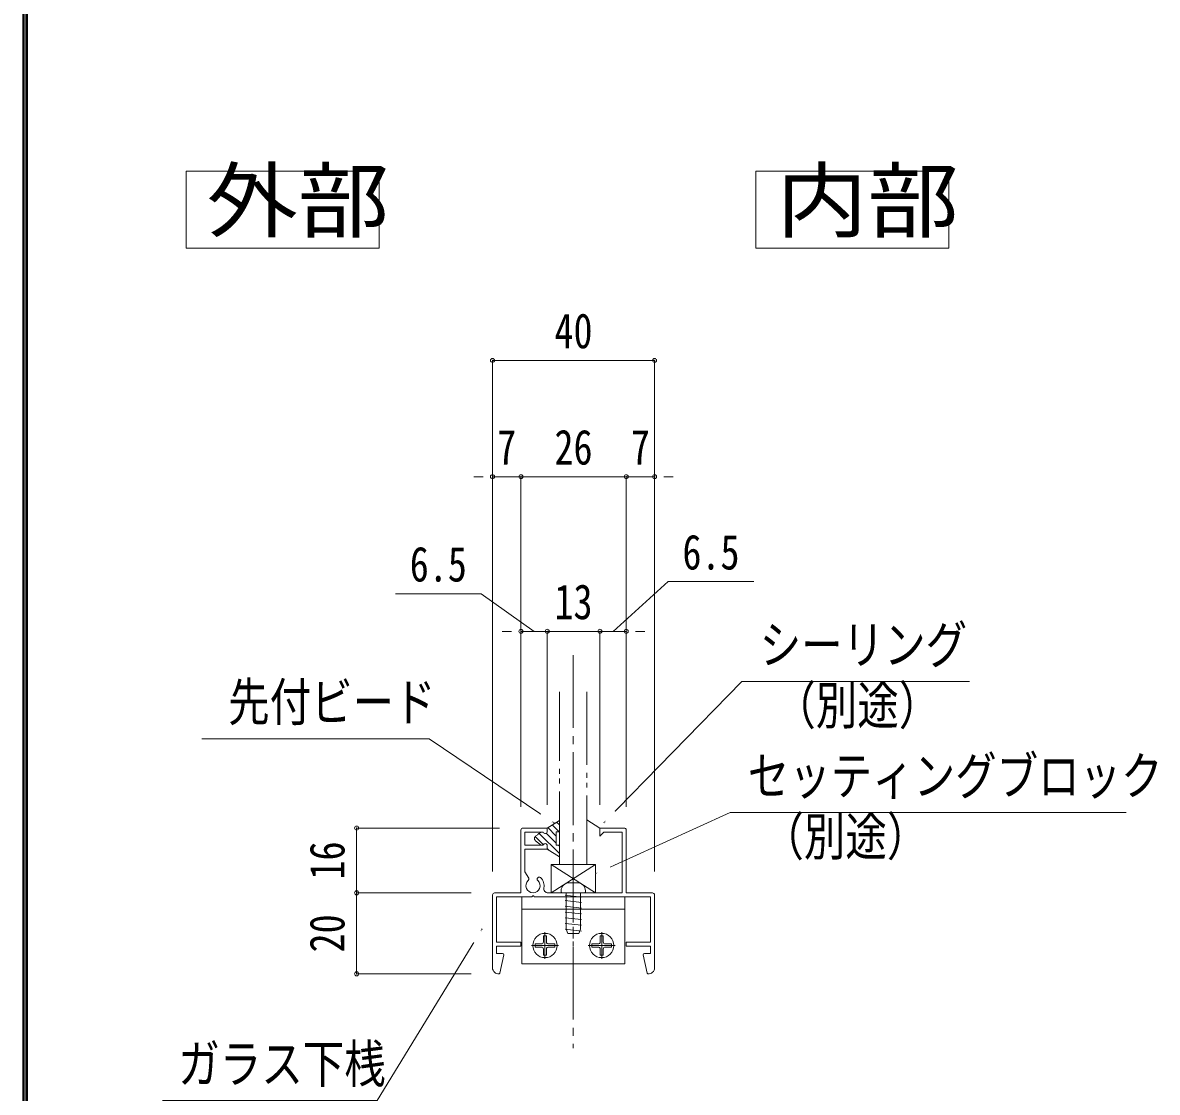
# Model space of a CAD drawing. Units: millimetres at full size; details may follow other scales. Extents: x -3501 to 3497, y -1129 to 1133.
# Drawn here: x 295 to 855, y -861 to -333 of the extents above; entities that cross this region are included whole.
import ezdxf
from ezdxf.enums import TextEntityAlignment as Align

# ---------------------------------------------------------------- set-up
doc = ezdxf.new("R2010")
doc.units = ezdxf.units.MM
doc.header["$LTSCALE"] = 4
doc.header["$PDMODE"] = 32
doc.header["$PDSIZE"] = 2
for name, pattern in [('CHAIN2', [12, 9, -1, 1, -1]), ('DASHED1', [1.8, 1.2, -0.6]), ('DOUBLE_CHAIN2', [12.8, 9, -1, 0.6, -0.6, 0.6, -1])]:
    doc.linetypes.add(name, pattern=pattern)
for name, color, linetype, lineweight in [('0-0_0', 7, 'Continuous', 18), ('0-1_1手摺寸法', 3, 'Continuous', 18), ('0-2_2A', 1, 'DOUBLE_CHAIN2', 18), ('0-5_3中心線', 2, 'CHAIN2', 18), ('0-6_41ｱﾙﾐ', 6, 'Continuous', 18), ('0-7_42ｱﾙﾐ部品', 6, 'Continuous', 18), ('0-8_51破線ｱﾙﾐ', 3, 'DASHED1', 18), ('0-9_6ﾊｯﾁﾝｸﾞ', 4, 'Continuous', 9), ('0-B_CYAN', 3, 'Continuous', 18), ('0-E_P4-12', 7, 'Continuous', 18), ('0-F_WAKU', 7, 'Continuous', 18), ('1-0_アンカー', 4, 'Continuous', 9)]:
    doc.layers.add(name, color=color, linetype=linetype, lineweight=lineweight)
doc.styles.add('ＭＳ ゴシック', font='')
doc.styles.get('ＭＳ ゴシック').set_extended_font_data('MS Gothic')

msp = doc.modelspace()

# ---------------------------------------------------------------- linework, layer by layer
at = {"layer": '0-0_0'}
for points in [[(581.552, -728.075), (649.747, -658.258), (762.047, -658.258)], [(556.952, -728.196), (495.342, -686.529), (383.042, -686.529)], [(577.458, -753.307), (643.864, -723.01), (839.483, -723.01)], [(521.458, -780.408), (469.639, -865.195), (363.604, -865.195)]]:
    msp.add_lwpolyline(points, dxfattribs=at)
at = {"layer": '0-1_1手摺寸法'}
for p, q in [((526.574, -752.132), (526.574, -499.728)), ((606.574, -499.728), (526.574, -499.728)), ((531.174, -499.728), (601.974, -499.728)), ((606.574, -752.132), (606.574, -499.728)), ((521.974, -557.158), (517.374, -557.158)), ((526.574, -752.132), (526.574, -557.158)), ((540.574, -720.132), (540.574, -557.158)), ((592.574, -557.158), (540.574, -557.158)), ((540.574, -720.132), (540.574, -557.158)), ((545.174, -557.158), (587.974, -557.158)), ((545.174, -557.158), (549.774, -557.158)), ((587.974, -557.158), (583.374, -557.158)), ((592.574, -720.132), (592.574, -557.158)), ((592.574, -720.132), (592.574, -557.158)), ((606.574, -752.132), (606.574, -557.158)), ((611.174, -557.158), (615.774, -557.158)), ((535.974, -633.506), (531.374, -633.506)), ((540.574, -720.132), (540.574, -633.506)), ((553.574, -633.506), (540.574, -633.506)), ((548.974, -633.506), (544.374, -633.506)), ((553.574, -719.132), (553.574, -633.506)), ((553.574, -719.132), (553.574, -633.506)), ((558.174, -633.506), (562.774, -633.506)), ((574.974, -633.506), (570.374, -633.506)), ((579.574, -719.132), (579.574, -633.506)), ((579.574, -719.132), (579.574, -633.506)), ((579.574, -633.506), (592.574, -633.506)), ((584.174, -633.506), (588.774, -633.506)), ((592.574, -720.132), (592.574, -633.506)), ((597.174, -633.506), (601.774, -633.506)), ((530.074, -730.632), (459.484, -730.632)), ((459.484, -730.632), (459.484, -762.632)), ((459.484, -758.032), (459.484, -735.232)), ((577.458, -748.632), (555.458, -762.632)), ((555.458, -748.632), (577.458, -762.632)), ((515.958, -762.632), (459.484, -762.632)), ((515.958, -762.632), (459.484, -762.632)), ((459.484, -802.632), (459.484, -762.632)), ((459.484, -767.232), (459.484, -798.032)), ((515.958, -802.632), (459.484, -802.632))]:
    msp.add_line(p, q, dxfattribs=at)
for points in [[(526.574, -557.158), (540.574, -557.158), (526.574, -557.158)], [(592.574, -557.158), (606.574, -557.158), (592.574, -557.158)], [(586.074, -633.506), (613.293, -608.97), (655.635, -608.97)], [(547.074, -633.506), (521.008, -614.917), (478.666, -614.917)], [(553.574, -633.506), (540.574, -633.506), (553.574, -633.506)], [(553.574, -633.506), (579.574, -633.506), (553.574, -633.506)], [(579.574, -633.506), (592.574, -633.506), (579.574, -633.506)]]:
    msp.add_lwpolyline(points, dxfattribs=at)
msp.add_lwpolyline([(577.458, -748.632), (555.458, -748.632), (555.458, -762.632), (577.458, -762.632)], close=True, dxfattribs=at)
for p in [(526.574, -499.728), (606.574, -499.728), (526.574, -557.158), (540.574, -557.158), (592.574, -557.158), (606.574, -557.158), (540.574, -633.506), (553.574, -633.506), (579.574, -633.506), (592.574, -633.506), (459.484, -730.632), (459.484, -762.632), (459.484, -802.632)]:
    msp.add_point(p, dxfattribs=at)
at = {"layer": '0-2_2A'}
msp.add_line((559.574, -748.632), (559.574, -663.426), dxfattribs=at)
msp.add_lwpolyline([(573.174, -663.426), (573.174, -748.632), (559.574, -748.632)], dxfattribs=at)
at = {"layer": '0-5_3中心線'}
msp.add_line((566.458, -645.223), (566.458, -839.27), dxfattribs=at)
at = {"layer": '0-6_41ｱﾙﾐ'}
for p, q in [((540.574, -762.632), (540.574, -731.632)), ((540.574, -762.632), (540.574, -731.632)), ((542.332, -730.632), (541.574, -730.632)), ((542.332, -730.632), (553.574, -730.632)), ((542.574, -739.032), (542.574, -732.632)), ((542.574, -732.632), (551.62, -732.632)), ((553.574, -732.332), (553.574, -730.632)), ((579.574, -734.632), (579.574, -730.632)), ((579.574, -730.632), (591.574, -730.632)), ((579.574, -734.632), (579.574, -730.632)), ((579.574, -730.632), (591.574, -730.632)), ((579.574, -734.632), (581.574, -732.632)), ((581.574, -732.632), (590.574, -732.632)), ((590.574, -762.632), (590.574, -732.632)), ((590.574, -762.632), (590.574, -732.632)), ((592.574, -762.632), (592.574, -731.632)), ((592.574, -762.632), (592.574, -731.632)), ((542.574, -739.032), (551.62, -739.032)), ((553.574, -741.032), (553.574, -739.332)), ((542.574, -741.032), (553.574, -741.032)), ((542.574, -751.668), (542.574, -741.032)), ((542.574, -752.204), (542.574, -741.032)), ((544.435, -755.428), (542.574, -752.204)), ((526.574, -765.632), (526.574, -763.632)), ((526.574, -765.632), (526.574, -799.632)), ((529.574, -762.632), (527.574, -762.632)), ((545.974, -764.632), (528.574, -764.632)), ((540.574, -762.632), (529.574, -762.632)), ((540.574, -762.632), (529.574, -762.632)), ((546.236, -764.218), (545.974, -764.632)), ((546.236, -764.218), (545.974, -764.632)), ((546.912, -764.218), (547.174, -764.632)), ((546.912, -764.218), (547.174, -764.632)), ((566.574, -764.632), (547.174, -764.632)), ((566.574, -764.632), (547.174, -764.632)), ((566.574, -762.632), (553.923, -762.632)), ((566.574, -762.632), (553.923, -762.632)), ((566.574, -762.632), (590.574, -762.632)), ((566.574, -762.632), (590.574, -762.632)), ((566.574, -762.632), (590.574, -762.632)), ((566.574, -762.632), (590.574, -762.632)), ((566.574, -764.632), (604.574, -764.632)), ((581.174, -764.632), (604.574, -764.632)), ((592.574, -762.632), (603.574, -762.632)), ((592.574, -762.632), (603.574, -762.632)), ((603.574, -762.632), (605.574, -762.632)), ((604.574, -764.632), (604.574, -773.03)), ((604.574, -764.632), (604.574, -787.032)), ((606.574, -765.632), (606.574, -763.632)), ((606.574, -765.632), (606.574, -799.632)), ((528.574, -773.03), (528.574, -787.032)), ((606.574, -773.03), (606.574, -799.632)), ((528.574, -787.032), (540.574, -787.032)), ((528.574, -789.032), (540.574, -789.032)), ((528.574, -789.032), (540.574, -789.032)), ((528.574, -789.032), (528.574, -792.632)), ((528.574, -789.032), (528.574, -792.632)), ((540.574, -787.032), (540.574, -789.032)), ((540.574, -787.032), (540.574, -789.032)), ((592.574, -787.204), (592.746, -787.032)), ((592.574, -787.032), (592.574, -789.032)), ((592.574, -787.032), (592.574, -789.032)), ((604.574, -787.032), (592.574, -787.032)), ((604.574, -787.032), (592.574, -787.032)), ((604.574, -789.032), (592.574, -789.032)), ((604.574, -789.032), (592.574, -789.032)), ((528.574, -792.632), (531.574, -792.632)), ((532.174, -793.232), (530.174, -802.232)), ((600.974, -793.232), (602.974, -802.232))]:
    msp.add_line(p, q, dxfattribs=at)
for points in [[(579.574, -734.632), (581.574, -732.632), (590.574, -732.632)], [(528.574, -764.632), (528.574, -787.032), (540.574, -787.032)], [(551.974, -764.632), (547.174, -764.632), (553.174, -764.632)], [(604.574, -789.032), (604.574, -792.632), (601.574, -792.632)], [(604.574, -789.032), (604.574, -792.632), (601.706, -792.632)]]:
    msp.add_lwpolyline(points, dxfattribs=at)
for centre, radius, start, end in [((541.574, -731.632), 1, 90, 180), ((552.574, -732.332), 1, 197.458, 0), ((591.574, -731.632), 1, 0, 90), ((552.574, -739.332), 1, 0, 162.542), ((543.519, -755.828), 1, 312.759, 23.621), ((543.519, -755.828), 1, 312.759, 23.621), ((549.629, -755.828), 1, 47.241, 227.241), ((546.574, -759.132), 5.5, 348.463, 47.241), ((546.574, -759.132), 3.5, 132.759, 47.241), ((553.923, -760.632), 2, 168.463, 270), ((553.923, -760.632), 2, 168.463, 270), ((527.574, -763.632), 1, 90, 180), ((546.574, -764.432), 0.4, 32.334, 147.666), ((546.574, -764.432), 0.4, 32.334, 147.666), ((605.574, -763.632), 1, 0, 90), ((531.574, -793.232), 0.6, 0, 90), ((601.574, -793.232), 0.6, 90, 180), ((529.574, -799.632), 3, 180, 275.997), ((603.574, -799.632), 3, 264.003, 0), ((529.774, -802.232), 0.4, 286.472, 0), ((603.374, -802.232), 0.4, 180, 253.528)]:
    msp.add_arc(centre, radius, start, end, dxfattribs=at)
at = {"layer": '0-7_42ｱﾙﾐ部品'}
for p, q in [((540.967, -764.632), (540.967, -797.632)), ((591.967, -764.632), (591.967, -797.632)), ((591.967, -770.632), (540.967, -770.632)), ((591.967, -797.632), (540.967, -797.632))]:
    msp.add_line(p, q, dxfattribs=at)
at = {"layer": '0-8_51破線ｱﾙﾐ'}
msp.add_line((566.458, -750.647), (566.458, -788.954), dxfattribs=at)
at = {"layer": '0-9_6ﾊｯﾁﾝｸﾞ'}
for p, q in [((553.574, -730.632), (559.574, -726.832)), ((558.212, -727.694), (559.574, -729.056)), ((559.574, -726.832), (559.574, -732.508)), ((549.621, -733.245), (559.574, -743.199)), ((551.62, -732.632), (550.443, -732.632)), ((553.093, -733.182), (558.039, -738.128)), ((553.574, -730.632), (553.574, -732.332)), ((553.883, -730.436), (558.039, -734.592)), ((556.048, -729.066), (559.49, -732.508)), ((547.895, -735.055), (551.696, -738.855)), ((551.62, -739.032), (550.443, -739.032)), ((559.068, -739.156), (559.574, -739.663)), ((559.574, -739.156), (559.574, -744.832)), ((553.574, -740.734), (554.387, -741.546)), ((560.458, -761.632), (560.458, -762.232)), ((568.458, -757.632), (564.458, -757.632)), ((572.458, -761.632), (572.458, -762.232)), ((572.058, -762.632), (560.858, -762.632)), ((570.458, -764.758), (562.458, -763.819)), ((570.458, -764.758), (562.458, -763.819)), ((570.458, -767.392), (562.458, -766.454)), ((570.458, -767.392), (562.458, -766.454)), ((562.958, -762.632), (562.958, -780.632)), ((569.958, -762.632), (569.958, -780.632)), ((570.458, -770.211), (562.458, -769.273)), ((570.458, -770.211), (562.458, -769.273)), ((570.458, -773.03), (562.458, -772.092)), ((570.458, -773.03), (562.458, -772.092)), ((570.458, -775.85), (562.458, -774.911)), ((570.458, -775.85), (562.458, -774.911)), ((570.458, -778.669), (562.458, -777.73)), ((570.458, -778.669), (562.458, -777.73)), ((551.717, -783.824), (551.717, -786.882)), ((553.217, -783.824), (551.717, -783.824)), ((552.467, -795.232), (552.467, -782.032)), ((553.217, -783.824), (553.217, -786.882)), ((570.458, -781.488), (562.458, -780.55)), ((570.458, -781.488), (562.458, -780.55)), ((562.958, -780.632), (563.786, -782.632)), ((569.13, -782.632), (563.786, -782.632)), ((569.958, -780.632), (569.13, -782.632)), ((579.717, -783.824), (579.717, -786.882)), ((579.717, -783.824), (581.217, -783.824)), ((580.467, -795.232), (580.467, -782.032)), ((581.217, -783.824), (581.217, -786.882)), ((545.867, -788.632), (559.067, -788.632)), ((550.717, -787.882), (547.659, -787.882)), ((547.659, -789.382), (547.659, -787.882)), ((550.717, -789.382), (547.659, -789.382)), ((554.217, -787.882), (557.275, -787.882)), ((554.217, -789.382), (557.275, -789.382)), ((557.275, -789.382), (557.275, -787.882)), ((587.067, -788.632), (573.867, -788.632)), ((578.717, -787.882), (575.659, -787.882)), ((575.659, -789.382), (575.659, -787.882)), ((578.717, -789.382), (575.659, -789.382)), ((582.217, -787.882), (585.275, -787.882)), ((582.217, -789.382), (585.275, -789.382)), ((585.275, -789.382), (585.275, -787.882)), ((551.717, -793.44), (551.717, -790.382)), ((553.217, -793.44), (551.717, -793.44)), ((553.217, -793.44), (553.217, -790.382)), ((579.717, -793.44), (579.717, -790.382)), ((579.717, -793.44), (581.217, -793.44)), ((581.217, -793.44), (581.217, -790.382))]:
    msp.add_line(p, q, dxfattribs=at)
for points in [[(550.443, -732.632), (550.213, -732.81), (550.116, -732.885), (549.997, -732.976), (549.857, -733.085), (549.695, -733.21), (549.512, -733.352), (549.307, -733.51), (549.08, -733.685), (548.832, -733.876), (548.565, -734.084), (548.29, -734.307), (548.02, -734.542), (547.768, -734.788), (547.55, -735.041), (547.376, -735.302), (547.263, -735.566), (547.222, -735.832), (547.263, -736.098), (547.376, -736.362), (547.55, -736.623), (547.768, -736.876), (548.02, -737.122), (548.29, -737.357), (548.565, -737.58), (548.832, -737.788), (549.08, -737.979), (549.307, -738.154), (549.512, -738.312), (549.695, -738.454), (549.857, -738.579), (549.997, -738.688), (550.116, -738.779), (550.443, -739.032)], [(553.574, -739.332), (553.574, -741.032), (559.574, -744.832)]]:
    msp.add_lwpolyline(points, dxfattribs=at)
for centre in [(552.467, -788.632), (580.467, -788.632)]:
    msp.add_circle(centre, 6, dxfattribs=at)
for centre, radius, start, end in [((552.574, -732.332), 1, 197.458, 0), ((552.574, -739.332), 1, 0, 162.542), ((564.458, -761.632), 4, 90, 180), ((568.458, -761.632), 4, 0, 90), ((560.858, -762.232), 0.4, 180, 270), ((572.058, -762.232), 0.4, 270, 0), ((550.717, -786.882), 1, 270, 0), ((550.717, -790.382), 1, 0, 90), ((554.217, -786.882), 1, 180, 270), ((554.217, -790.382), 1, 90, 180), ((578.717, -786.882), 1, 270, 0), ((578.717, -790.382), 1, 0, 90), ((582.217, -786.882), 1, 180, 270), ((582.217, -790.382), 1, 90, 180)]:
    msp.add_arc(centre, radius, start, end, dxfattribs=at)
at = {"layer": '0-B_CYAN', "color": 4, "lineweight": 9}
msp.add_line((579.574, -730.632), (573.174, -726.59), dxfattribs=at)
at = {"layer": '0-E_P4-12'}
for points in [[(375.352, -444.32), (470.678, -444.32), (470.678, -406.31), (375.352, -406.31)], [(656.594, -444.32), (751.919, -444.32), (751.919, -406.31), (656.594, -406.31)]]:
    msp.add_lwpolyline(points, close=True, dxfattribs=at)
at = {"layer": '0-F_WAKU'}
for p, q in [((294.604, 1133.2), (294.604, -1129.2)), ((295.204, 1132.6), (295.204, -1128.6)), ((295.804, 1132), (295.804, -1128)), ((296.404, 1131.4), (296.404, -1127.4)), ((297.004, 1130.8), (297.004, -1126.8))]:
    msp.add_line(p, q, dxfattribs=at)
at = {"layer": '1-0_アンカー'}
for p, q in [((559.574, -732.508), (558.039, -732.508)), ((558.039, -732.508), (558.039, -739.156)), ((559.574, -739.156), (558.039, -739.156))]:
    msp.add_line(p, q, dxfattribs=at)

# ---------------------------------------------------------------- texts
at = {"layer": '0-0_0', "style": 'ＭＳ ゴシック', "width": 0.8}
for s, p in [('シーリング', (658.483, -655.116)), ('先付ビード', (396.045, -683.386)), ('（別途）', (665.718, -685.048)), ('セッティングブロック', (652.6, -719.867)), ('（別途）', (659.834, -749.799)), ('ガラス下桟', (371.446, -862.052))]:
    msp.add_text(s, height=18.77, dxfattribs=at).set_placement(p, align=Align.BOTTOM_LEFT)
at = {"layer": '0-1_1手摺寸法', "color": 7, "style": 'ＭＳ ゴシック', "width": 0.8}
for s, p in [('40', (557.153, -498.91)), ('7', (528.864, -556.34)), ('26', (557.153, -556.34)), ('7', (594.864, -556.34)), ('6.5', (620.332, -608.152)), ('6.5', (485.706, -614.098)), ('13', (557.153, -632.687))]:
    msp.add_text(s, height=17.27, dxfattribs=at).set_placement(p, align=Align.BOTTOM_LEFT)
for s, p in [('16', (458.665, -756.053)), ('20', (458.665, -792.053))]:
    msp.add_text(s, height=17.27, rotation=90, dxfattribs=at).set_placement(p, align=Align.BOTTOM_LEFT)
at = {"layer": '0-E_P4-12', "style": 'ＭＳ ゴシック', "width": 1.1}
for s, p in [('外部', (385.412, -444.784)), ('内部', (666.653, -444.784))]:
    msp.add_text(s, height=30.03, dxfattribs=at).set_placement(p, align=Align.BOTTOM_LEFT)

# ---------------------------------------------------------------- next in the draw order: wipeouts: each hides what was drawn before it
for points in [[(549.647, -724.932), (551.204, -722.631), (556.952, -728.196), (556.952, -728.196)], [(586.064, -721.468), (588.051, -723.409), (581.552, -728.075), (581.552, -728.075)], [(584.049, -748.773), (585.202, -751.3), (577.458, -753.307), (577.458, -753.307)], [(518.535, -787.855), (516.164, -786.406), (521.458, -780.408), (521.458, -780.408)]]:
    msp.add_wipeout(points)

doc.saveas('drawing.dxf')
